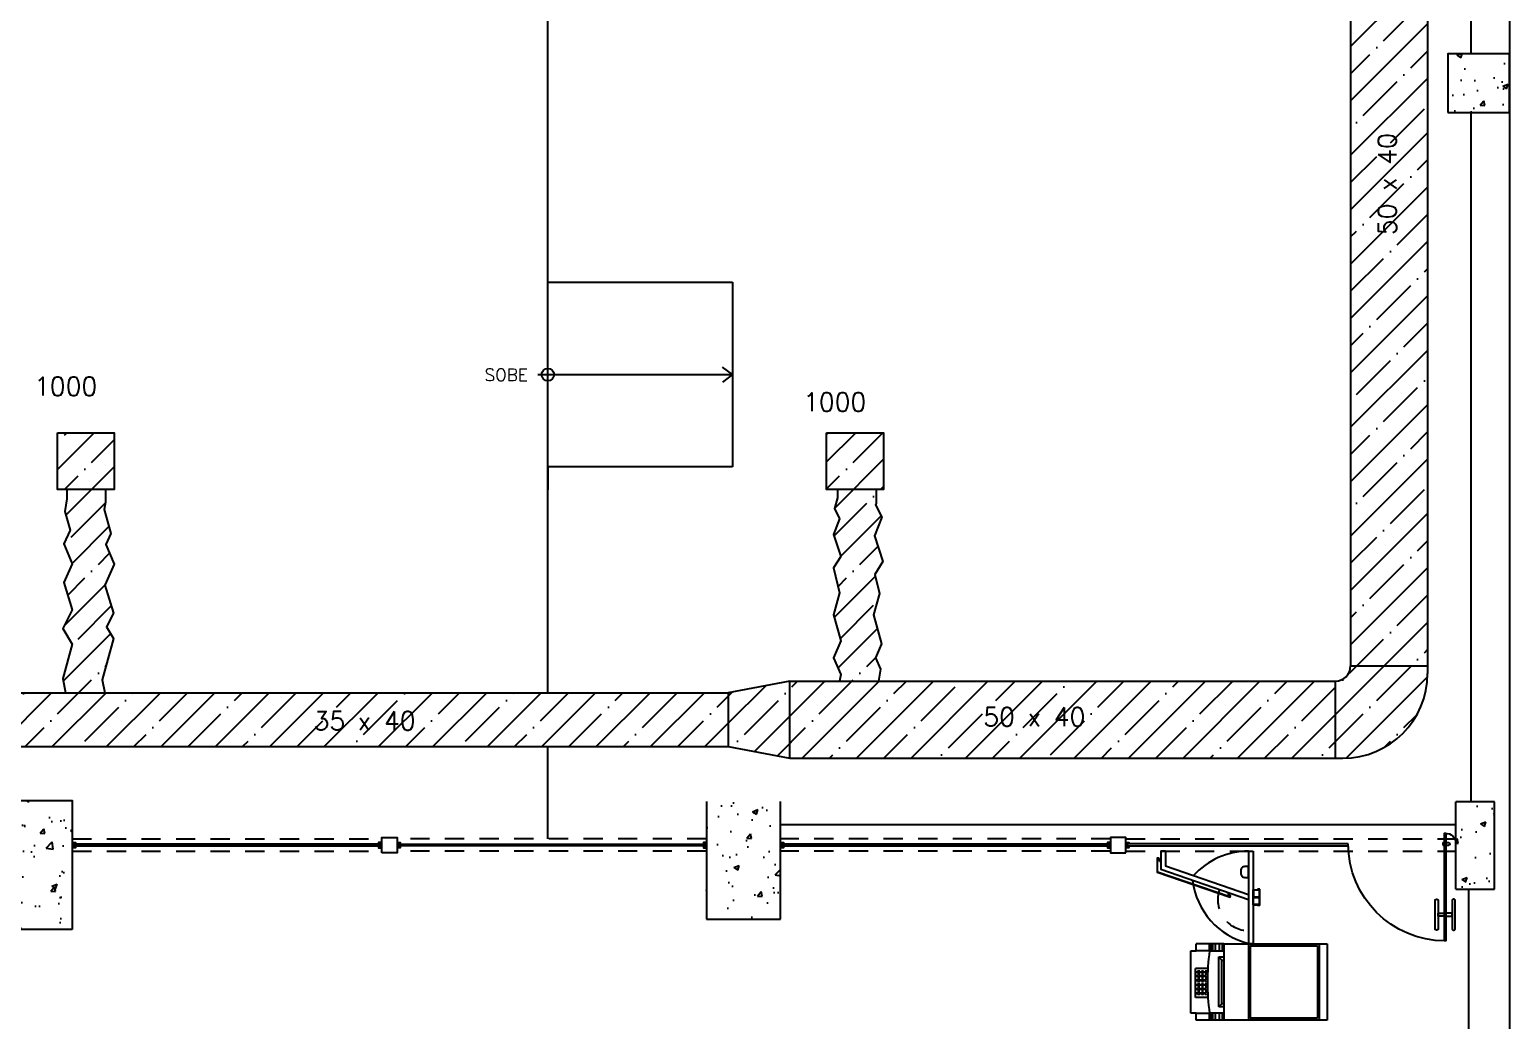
# Model space of a CAD drawing. Extents: x 372.3 to 443.5, y -41.5 to 0.6.
# Drawn here: x 420.88 to 430.5, y -24.47 to -18.03 of the extents above; entities that cross this region are included whole.
import ezdxf

# ---------------------------------------------------------------- set-up
doc = ezdxf.new("R2010")
doc.units = 0
doc.header["$MEASUREMENT"] = 0
doc.linetypes.add('HIDDEN2', pattern=[0.1875, 0.125, -0.0625])
doc.layers.get('0').update_dxf_attribs({"linetype": 'CONTINUOUS'})
for name, color, linetype in [('A1ALV35', 2, 'CONTINUOUS'), ('A1ALV50', 13, 'CONTINUOUS'), ('A1ALV70', 145, 'CONTINUOUS'), ('A1PROJ20', 3, 'HIDDEN2'), ('A1VIDRO', 4, 'CONTINUOUS'), ('A1VISTA10', 10, 'CONTINUOUS'), ('A1VISTA15', 20, 'CONTINUOUS'), ('A2HACHU', 11, 'CONTINUOUS'), ('A2SIMBL', 30, 'CONTINUOUS'), ('A2TXT25', 4, 'CONTINUOUS'), ('AC-DUTOS', 14, 'CONTINUOUS'), ('AC-DUTOSMANTIDOS', 252, 'CONTINUOUS'), ('AC-MOVEIS', 252, 'CONTINUOUS'), ('AC-TEXTO', 7, 'CONTINUOUS'), ('S1PISO3', 40, 'CONTINUOUS')]:
    doc.layers.add(name, color=color, linetype=linetype)
doc.styles.add('ROMANS', font='ROMANS.SHX')
doc.styles.add('RSA02', font='romans', dxfattribs={"height": 0.1, "bigfont": 'acen'})
pattern_1 = [(50, (387.43742, -23.28168), (0.35863, -0.031376), [0.0375, -0.4125]), (355, (387.43742, -23.28168), (-0.0693757, 0.376096), [0.03, -0.33]), (100.4514, (387.4673, -23.2843), (0.2892547, 0.3447198), [0.03187, -0.350571]), (46.1842, (387.4374, -23.1817), (0.5336205, -0.0827595), [0.05625, -0.61875]), (96.6356, (387.4819, -23.1886), (0.4673314, 0.487059), [0.047805, -0.5258565]), (351.1842, (387.4374, -23.1817), (0.467331, 0.487059), [0.045, -0.495]), (21, (387.48742, -23.20668), (0.2984535, -0.2013094), [0.0375, -0.4125]), (326, (387.48742, -23.20668), (0.1216577, 0.362575), [0.03, -0.33]), (71.4514, (387.5123, -23.22346), (0.4201113, 0.1612652), [0.03187, -0.350571]), (37.5, (387.43742, -23.28168), (0.00607993, 0.16644693), [0, -0.326, 0, -0.335, 0, -0.33125]), (7.5, (387.43742, -23.28168), (0.1315348, 0.19720586), [0, -0.191, 0, -0.3185, 0, -0.12625]), (327.5, (387.32592, -23.28168), (0.2669112, -0.01127744), [0, -0.125, 0, -0.39, 0, -0.5175]), (317.5, (387.27592, -23.28168), (0.2915931, 0.0500525), [0, -0.1625, 0, -0.259, 0, -0.3675])]
pattern_2 = [(45, (43.55946, 56.62904), (-0.1767767, 0.1767767), []), (45, (43.73624, 56.62904), (-0.1767767, 0.1767767), [0.3125, -0.0625, 0, -0.0625])]

# ---------------------------------------------------------------- blocks, each defined once
blk = doc.blocks.new('PORTA-VT-70')
at = {"linetype": 'CONTINUOUS'}
blk.add_lwpolyline([(-0.065, -0.07), (-0.065, 0.63), (-0.075, 0.63), (-0.075, -0.07), (-0.065, -0.07)], dxfattribs=at)
at = {"layer": 'A1VISTA10'}
for p, q in [((-0.0858, -0.009), (-0.0858, 0.009)), ((-0.0858, 0.009), (-0.075, 0.009)), ((-0.07, -0.0103), (-0.07, 0.0103)), ((-0.065, 0.009), (-0.0462, 0.009)), ((-0.0858, -0.009), (-0.075, -0.009)), ((-0.0597, 0), (-0.0803, 0)), ((-0.065, -0.009), (-0.0462, -0.009))]:
    blk.add_line(p, q, dxfattribs=at)
for points in [[(-0.123, 0.3599, 0.414214), (-0.115, 0.3679), (-0.115, 0.5519, 0.414214), (-0.123, 0.5599), (-0.127, 0.5599, 0.414214), (-0.135, 0.5519), (-0.135, 0.3679, 0.414214), (-0.127, 0.3599)], [(-0.017, 0.3599, -0.414214), (-0.025, 0.3679), (-0.025, 0.5519, -0.414214), (-0.017, 0.5599), (-0.013, 0.5599, -0.414214), (-0.005, 0.5519), (-0.005, 0.3679, -0.414214), (-0.013, 0.3599)]]:
    blk.add_lwpolyline(points, format="xyb", close=True, dxfattribs=at)
for points in [[(-0.115, 0.4497), (-0.115, 0.4497), (-0.075, 0.4497), (-0.075, 0.4497), (-0.075, 0.4692), (-0.075, 0.4692), (-0.115, 0.4692), (-0.115, 0.4692)], [(-0.025, 0.4497), (-0.025, 0.4497), (-0.065, 0.4497), (-0.065, 0.4497), (-0.065, 0.4692), (-0.065, 0.4692), (-0.025, 0.4692), (-0.025, 0.4692)]]:
    blk.add_lwpolyline(points, close=True, dxfattribs=at)
for centre, radius, start, end in [((-0.07, 0), 0.63, 90, 180), ((-0.07, 0), 0.07, 270, 0), ((-0.0487, 0), 0.00932, 285.47716, 74.52284)]:
    blk.add_arc(centre, radius, start, end, dxfattribs=at)

msp = doc.modelspace()

# ---------------------------------------------------------------- hatches: boundary and pattern name
at = {"layer": 'A2HACHU'}
h = msp.add_hatch(dxfattribs=at)
h.set_pattern_fill('AR-CONC,_O', color=256, scale=0.05, double=1)
h.set_pattern_definition(pattern_1)
h.paths.add_polyline_path([(430.502, -18.1887), (430.252, -18.1885), (430.102, -18.1885), (430.102, -18.5685), (430.252, -18.5685), (430.502, -18.5685)])
h = msp.add_hatch(dxfattribs=at)
h.set_pattern_fill('AR-CONC,_O', color=256, scale=0.05, double=1)
h.set_pattern_definition(pattern_1)
h.paths.add_polyline_path([(420.5059, -23.878), (421.1609, -23.878), (421.1609, -23.0414), (420.5059, -23.0414)])
h = msp.add_hatch(dxfattribs=at)
h.set_pattern_fill('AR-CONC,_O', color=256, scale=0.05, double=1)
h.set_pattern_definition(pattern_1)
h.paths.add_polyline_path([(425.7638, -23.047), (425.2838, -23.047), (425.2838, -23.812), (425.7638, -23.812)])
h = msp.add_hatch(dxfattribs=at)
h.set_pattern_fill('AR-CONC,_O', color=256, scale=0.05, double=1)
h.set_pattern_definition(pattern_1)
h.paths.add_polyline_path([(430.1543, -23.6162), (430.4043, -23.6162), (430.4043, -23.0484), (430.1543, -23.0484)])
at = {"layer": 'AC-DUTOSMANTIDOS'}
h = msp.add_hatch(dxfattribs=at)
h.set_pattern_fill('ANSI35', color=256, style=0)
h.set_pattern_definition(pattern_2)
h.paths.add_polyline_path([(426.4345, -20.6503), (426.0645, -20.6503), (426.0645, -21.0203), (426.4345, -21.0203)])
h.paths.add_polyline_path([(426.3744, -21.3196), (426.4229, -21.1985), (426.383, -21.1189), (426.3854, -21.1109), (426.3854, -21.0203), (426.1354, -21.0203), (426.1354, -21.0742), (426.115, -21.1421), (426.149, -21.2099), (426.1082, -21.3117), (426.1558, -21.4543), (426.1082, -21.5289), (426.149, -21.6918), (426.1082, -21.8343), (426.1558, -22.004), (426.1082, -22.1126), (426.1558, -22.2211), (426.149, -22.2653), (426.4019, -22.2653), (426.4139, -22.1874), (426.3812, -22.1126), (426.4206, -22.0225), (426.3681, -21.835), (426.4078, -21.6961), (426.3769, -21.5725), (426.4307, -21.4881)])
h.paths.add_polyline_path([(425.8251, -22.2653), (425.4251, -22.3403), (425.4251, -22.6903), (425.8251, -22.7653)])
h.paths.add_polyline_path([(429.37, -22.2653), (425.8251, -22.2653), (425.8251, -22.7653), (429.37, -22.7653)])
h.paths.add_polyline_path([(429.97, -22.2153), (429.97, -22.1653), (429.47, -22.1653, -0.414214), (429.37, -22.2653), (429.37, -22.7653), (429.42, -22.7653, 0.414214)])
h.paths.add_polyline_path([(429.97, -17.2888), (429.47, -17.2888), (429.47, -17.3388), (429.47, -22.1653), (429.97, -22.1653)])
h.paths.add_polyline_path([(427.07, -22.5872), (427.89, -22.5872), (427.89, -22.4072), (427.07, -22.4072)], flags=24)
h.paths.add_polyline_path([(429.798, -19.3795), (429.798, -18.5595), (429.618, -18.5595), (429.618, -19.3795)], flags=24)
h = msp.add_hatch(dxfattribs=at)
h.set_pattern_fill('ANSI35', color=256, style=0)
h.set_pattern_definition(pattern_2)
h.paths.add_polyline_path([(420.4247, -22.4153), (415.7067, -22.4153), (415.7067, -22.6153), (420.4247, -22.6153)])
h.paths.add_polyline_path([(420.8247, -22.3403), (420.4247, -22.4153), (420.4247, -22.6153), (420.8247, -22.6903)])
h.paths.add_polyline_path([(421.4302, -21.9874), (421.3848, -21.9118), (421.4293, -21.8228), (421.373, -21.6401), (421.4333, -21.5047), (421.3798, -21.3777), (421.4128, -21.3063), (421.369, -21.1491), (421.3769, -21.1019), (421.3769, -21.0203), (421.1269, -21.0203), (421.1269, -21.0812), (421.1133, -21.1627), (421.1473, -21.2848), (421.1065, -21.373), (421.1609, -21.502), (421.1065, -21.6241), (421.1609, -21.8006), (421.0997, -21.9227), (421.1609, -22.0245), (421.0997, -22.2485), (421.1181, -22.3403), (421.3731, -22.3403), (421.3565, -22.2574)])
h.paths.add_polyline_path([(421.4345, -20.6503), (421.0645, -20.6503), (421.0645, -21.0203), (421.4345, -21.0203)])
h.paths.add_polyline_path([(425.4251, -22.3403), (420.8247, -22.3403), (420.8247, -22.6903), (425.4251, -22.6903)])

# ---------------------------------------------------------------- linework, layer by layer
at = {"layer": 'A1ALV35'}
for points in [[(423.1724, -23.3801), (423.1724, -23.2801), (423.2724, -23.2801), (423.2724, -23.3801)], [(428.0091, -23.3801), (428.0091, -23.2801), (427.9091, -23.2801), (427.9091, -23.3801)]]:
    msp.add_lwpolyline(points, close=True, dxfattribs=at)
at = {"layer": 'A1ALV50', "ltscale": 0.2}
for p, q in [((430.502, -0.4846), (430.502, -36.8985)), ((430.252, -13.4385), (430.252, -18.1885)), ((430.252, -18.5685), (430.252, -23.0462)), ((430.2366, -23.6162), (430.2366, -36.5902))]:
    msp.add_line(p, q, dxfattribs=at)
at = {"layer": 'A1ALV70'}
for p, q in [((425.2838, -23.047), (425.2838, -23.812)), ((425.7638, -23.812), (425.7638, -23.047)), ((425.2838, -23.812), (425.7638, -23.812))]:
    msp.add_line(p, q, dxfattribs=at)
at = {"layer": 'A1ALV70', "ltscale": 0.2}
for p, q in [((430.4043, -23.0484), (430.1543, -23.0484)), ((430.1543, -23.6162), (430.1543, -23.0484)), ((430.4043, -23.6162), (430.4043, -23.0484)), ((430.1543, -23.6162), (430.4043, -23.6162))]:
    msp.add_line(p, q, dxfattribs=at)
msp.add_lwpolyline([(430.102, -18.5685), (430.252, -18.5685), (430.502, -18.5685), (430.502, -18.1887), (430.252, -18.1885), (430.102, -18.1885)], close=True, dxfattribs=at)
at = {"layer": 'A1ALV70'}
msp.add_lwpolyline([(421.1609, -23.878), (420.5059, -23.878), (420.5059, -23.0414), (421.1609, -23.0414)], close=True, dxfattribs=at)
at = {"layer": 'A1PROJ20'}
for p, q in [((421.1609, -23.2901), (423.1724, -23.2901)), ((421.1609, -23.3701), (423.1724, -23.3701)), ((425.2838, -23.2901), (423.2724, -23.2901)), ((425.2838, -23.3701), (423.2724, -23.3701)), ((427.9091, -23.2901), (425.7638, -23.2901)), ((427.9091, -23.3701), (425.7638, -23.3701)), ((428.0091, -23.2901), (430.1543, -23.2901)), ((428.0091, -23.3701), (430.1543, -23.3701))]:
    msp.add_line(p, q, dxfattribs=at)
at = {"layer": 'A1VIDRO'}
for p, q in [((421.1719, -23.3251), (421.1719, -23.3351)), ((423.1624, -23.3251), (423.1624, -23.3351)), ((423.2824, -23.3251), (423.2824, -23.3351)), ((425.2733, -23.3251), (425.2733, -23.3351)), ((427.8988, -23.3251), (425.7744, -23.3251)), ((425.7744, -23.3251), (425.7744, -23.3351)), ((425.7744, -23.3351), (427.8988, -23.3351)), ((427.8988, -23.3351), (427.8988, -23.3251)), ((429.4543, -23.3226), (428.0171, -23.3226)), ((429.4543, -23.3376), (428.0171, -23.3376))]:
    msp.add_line(p, q, dxfattribs=at)
for points in [[(423.1624, -23.3251), (421.1719, -23.3251), (421.1719, -23.3351), (423.1624, -23.3351)], [(423.2824, -23.3251), (425.2728, -23.3251), (425.2728, -23.3351), (423.2824, -23.3351)]]:
    msp.add_lwpolyline(points, dxfattribs=at)
at = {"layer": 'A1VISTA15'}
for points in [[(421.1619, -23.3126), (421.1819, -23.3126), (421.1819, -23.3226), (421.1699, -23.3226), (421.1699, -23.3376), (421.1819, -23.3376), (421.1819, -23.3476), (421.1619, -23.3476)], [(423.1724, -23.3126), (423.1524, -23.3126), (423.1524, -23.3226), (423.1643, -23.3226), (423.1643, -23.3376), (423.1524, -23.3376), (423.1524, -23.3476), (423.1724, -23.3476)], [(423.2724, -23.3126), (423.2924, -23.3126), (423.2924, -23.3226), (423.2804, -23.3226), (423.2804, -23.3376), (423.2924, -23.3376), (423.2924, -23.3476), (423.2724, -23.3476)], [(425.2613, -23.3251), (425.2613, -23.3251)], [(425.2613, -23.3351), (425.2613, -23.3351)], [(425.2838, -23.3126), (425.2638, -23.3126), (425.2638, -23.3226), (425.2758, -23.3226), (425.2758, -23.3376), (425.2638, -23.3376), (425.2638, -23.3476), (425.2838, -23.3476)], [(425.7638, -23.3126), (425.7838, -23.3126), (425.7838, -23.3226), (425.7719, -23.3226), (425.7719, -23.3376), (425.7838, -23.3376), (425.7838, -23.3476), (425.7638, -23.3476)], [(425.7863, -23.3251), (425.7863, -23.3251)], [(425.7863, -23.3351), (425.7863, -23.3351)], [(427.9091, -23.3126), (427.8891, -23.3126), (427.8891, -23.3226), (427.901, -23.3226), (427.901, -23.3376), (427.8891, -23.3376), (427.8891, -23.3476), (427.9091, -23.3476)], [(428.0091, -23.3126), (428.0291, -23.3126), (428.0291, -23.3226), (428.0171, -23.3226), (428.0171, -23.3376), (428.0291, -23.3376), (428.0291, -23.3476), (428.0091, -23.3476)]]:
    msp.add_lwpolyline(points, dxfattribs=at)
at = {"layer": 'A2SIMBL'}
for p, q in [((424.1867, -20.2727), (425.452, -20.2727)), ((425.452, -20.2727), (425.3886, -20.2236)), ((425.452, -20.2727), (425.3886, -20.3217))]:
    msp.add_line(p, q, dxfattribs=at)
msp.add_circle((424.252, -20.2727), 0.0406, dxfattribs=at)
at = {"layer": 'AC-DUTOS', "ltscale": 0.2}
for p, q in [((429.97, -16.9888), (429.97, -22.2153)), ((429.47, -17.2888), (429.47, -22.1653)), ((429.47, -22.1653), (429.97, -22.1653)), ((425.8251, -22.2653), (425.4251, -22.3403)), ((425.8251, -22.2653), (429.37, -22.2653)), ((425.8251, -22.7653), (425.8251, -22.2653)), ((429.37, -22.2653), (429.37, -22.7653)), ((420.8247, -22.3403), (425.4251, -22.3403)), ((425.4251, -22.3403), (425.4251, -22.6903)), ((420.8247, -22.6903), (425.4251, -22.6903)), ((425.4251, -22.6903), (425.8251, -22.7653)), ((425.8251, -22.7653), (429.42, -22.7653))]:
    msp.add_line(p, q, dxfattribs=at)
for points in [[(421.0645, -20.6503), (421.4345, -20.6503), (421.4345, -21.0203), (421.0645, -21.0203)], [(426.0645, -20.6503), (426.4345, -20.6503), (426.4345, -21.0203), (426.0645, -21.0203)]]:
    msp.add_lwpolyline(points, close=True, dxfattribs=at)
for points in [[(421.1269, -21.0201), (421.1269, -21.0812), (421.1133, -21.1627), (421.1473, -21.2848), (421.1065, -21.373), (421.1609, -21.502), (421.1065, -21.6241), (421.1609, -21.8006), (421.0997, -21.9227), (421.1609, -22.0245), (421.0997, -22.2485), (421.1181, -22.3403)], [(421.3769, -21.0201), (421.3769, -21.1019), (421.369, -21.1491), (421.4128, -21.3063), (421.3798, -21.3777), (421.4333, -21.5047), (421.373, -21.6401), (421.4293, -21.8228), (421.3848, -21.9118), (421.4302, -21.9874), (421.3565, -22.2574), (421.3731, -22.3403)], [(426.1354, -21.0199), (426.1354, -21.0742), (426.115, -21.1421), (426.149, -21.2099), (426.1082, -21.3117), (426.1558, -21.4543), (426.1082, -21.5289), (426.149, -21.6918), (426.1082, -21.8343), (426.1558, -22.004), (426.1082, -22.1126), (426.1558, -22.2211), (426.149, -22.2653)], [(426.3854, -21.0199), (426.3854, -21.1109), (426.383, -21.1189), (426.4229, -21.1985), (426.3744, -21.3196), (426.4307, -21.4881), (426.3769, -21.5725), (426.4078, -21.6961), (426.3681, -21.835), (426.4206, -22.0225), (426.3812, -22.1126), (426.4139, -22.1874), (426.4019, -22.2653)]]:
    msp.add_lwpolyline(points, dxfattribs=at)
for centre, radius, end in [((429.37, -22.1653), 0.1, 0), ((429.42, -22.2153), 0.55, 360)]:
    msp.add_arc(centre, radius, 270, end, dxfattribs=at)
at = {"layer": 'AC-MOVEIS'}
for p, q in [((428.2666, -23.3701), (428.2366, -23.3701)), ((428.2366, -23.3701), (428.2366, -23.4897)), ((428.2666, -23.3701), (428.2666, -23.4683)), ((428.8066, -23.3701), (428.8066, -23.9701)), ((428.8066, -23.3701), (428.8366, -23.3701)), ((428.8366, -23.3701), (428.8366, -23.9701)), ((429.4543, -23.3376), (429.4543, -23.3226)), ((428.8066, -23.686), (428.2366, -23.4897)), ((428.8066, -23.6542), (428.2666, -23.4683)), ((428.8366, -23.7191), (428.8366, -23.6211)), ((428.8366, -23.6211), (428.8766, -23.6211)), ((428.8386, -23.6231), (428.8386, -23.6691)), ((428.8766, -23.6231), (428.8386, -23.6231)), ((428.8806, -23.6176), (428.8646, -23.6176)), ((428.8646, -23.6176), (428.8646, -23.6196)), ((428.8786, -23.6196), (428.8646, -23.6196)), ((428.8766, -23.6211), (428.8766, -23.6231)), ((428.8786, -23.7206), (428.8786, -23.6196)), ((428.8806, -23.7226), (428.8806, -23.6176)), ((428.8366, -23.7191), (428.8766, -23.7191)), ((428.8766, -23.6691), (428.8386, -23.6691)), ((428.8386, -23.7171), (428.8386, -23.6711)), ((428.8386, -23.6711), (428.8766, -23.6711)), ((428.8766, -23.7171), (428.8386, -23.7171)), ((428.8646, -23.7226), (428.8646, -23.7206)), ((428.8786, -23.7206), (428.8646, -23.7206)), ((428.8806, -23.7226), (428.8646, -23.7226)), ((428.8766, -23.6711), (428.8766, -23.6691)), ((428.8766, -23.7191), (428.8766, -23.7171)), ((428.4316, -24.0181), (428.4666, -24.0181)), ((428.4316, -24.4231), (428.4316, -24.0181)), ((428.6461, -23.9731), (428.4666, -23.9731)), ((428.4666, -24.0181), (428.4666, -23.9731)), ((428.5528, -24.0181), (428.4666, -24.0181)), ((428.5528, -24.0181), (428.5528, -23.9731)), ((428.5528, -24.0181), (428.6461, -24.0181)), ((428.5546, -23.9731), (428.5546, -24.0181)), ((428.5626, -23.9731), (428.5626, -24.0181)), ((428.5721, -23.9731), (428.5721, -24.0181)), ((428.5888, -23.9731), (428.5888, -24.0181)), ((428.6151, -23.9731), (428.6151, -24.0181)), ((428.6342, -23.9731), (428.6342, -24.0181)), ((428.6414, -23.9731), (428.6414, -24.0181)), ((428.6461, -23.9731), (428.6461, -24.4681)), ((428.6461, -23.9731), (428.8066, -23.9731)), ((428.8066, -23.9701), (428.8366, -23.9701)), ((428.8066, -23.9731), (429.2666, -23.9731)), ((428.8066, -23.9731), (428.8066, -24.4681)), ((428.818, -23.9846), (428.818, -24.4544)), ((428.818, -23.9846), (429.2551, -23.9846)), ((429.2551, -23.9846), (429.2551, -24.4544)), ((429.2666, -23.9731), (429.3166, -23.9731)), ((429.2666, -23.9731), (429.2666, -24.4681)), ((429.3166, -23.9731), (429.3166, -24.4681)), ((428.4627, -24.3211), (428.4627, -24.1322)), ((428.5425, -24.1322), (428.4627, -24.1322)), ((428.6332, -24.0777), (428.6129, -24.0571)), ((428.6129, -24.0571), (428.6461, -24.0571)), ((428.6129, -24.3819), (428.6129, -24.0571)), ((428.6332, -24.0777), (428.6461, -24.0777)), ((428.6332, -24.3613), (428.6332, -24.0777)), ((428.4757, -24.1625), (428.4757, -24.1487)), ((428.4903, -24.1487), (428.4757, -24.1487)), ((428.4903, -24.1625), (428.4757, -24.1625)), ((428.4903, -24.1739), (428.4757, -24.1739)), ((428.4757, -24.1877), (428.4757, -24.1739)), ((428.4903, -24.1877), (428.4757, -24.1877)), ((428.4757, -24.2175), (428.4757, -24.2014)), ((428.4903, -24.2014), (428.4757, -24.2014)), ((428.4903, -24.2175), (428.4757, -24.2175)), ((428.4903, -24.2312), (428.4757, -24.2312)), ((428.4757, -24.2449), (428.4757, -24.2312)), ((428.4903, -24.1625), (428.4903, -24.1487)), ((428.4903, -24.1877), (428.4903, -24.1739)), ((428.4903, -24.2175), (428.4903, -24.2014)), ((428.4903, -24.2449), (428.4903, -24.2312)), ((428.5014, -24.1625), (428.5014, -24.1487)), ((428.5143, -24.1487), (428.5014, -24.1487)), ((428.5143, -24.1625), (428.5014, -24.1625)), ((428.5143, -24.1739), (428.5014, -24.1739)), ((428.5014, -24.1877), (428.5014, -24.1739)), ((428.5143, -24.1877), (428.5014, -24.1877)), ((428.5014, -24.2175), (428.5014, -24.2014)), ((428.5143, -24.2014), (428.5014, -24.2014)), ((428.5143, -24.2175), (428.5014, -24.2175)), ((428.5143, -24.2312), (428.5014, -24.2312)), ((428.5014, -24.2449), (428.5014, -24.2312)), ((428.5143, -24.1625), (428.5143, -24.1487)), ((428.5143, -24.1877), (428.5143, -24.1739)), ((428.5143, -24.2175), (428.5143, -24.2014)), ((428.5143, -24.2449), (428.5143, -24.2312)), ((428.5256, -24.1625), (428.5256, -24.1487)), ((428.5411, -24.1487), (428.5256, -24.1487)), ((428.5405, -24.1625), (428.5256, -24.1625)), ((428.5256, -24.1877), (428.5256, -24.1739)), ((428.5401, -24.1739), (428.5256, -24.1739)), ((428.5398, -24.1877), (428.5256, -24.1877)), ((428.5256, -24.2175), (428.5256, -24.2014)), ((428.5395, -24.2014), (428.5256, -24.2014)), ((428.5394, -24.2175), (428.5256, -24.2175)), ((428.5256, -24.2449), (428.5256, -24.2312)), ((428.5394, -24.2312), (428.5256, -24.2312)), ((428.5433, -24.3211), (428.4627, -24.3211)), ((428.4903, -24.2449), (428.4757, -24.2449)), ((428.4903, -24.2587), (428.4757, -24.2587)), ((428.4757, -24.2724), (428.4757, -24.2587)), ((428.4903, -24.2724), (428.4757, -24.2724)), ((428.4903, -24.2862), (428.4757, -24.2862)), ((428.4757, -24.3022), (428.4757, -24.2862)), ((428.4903, -24.3022), (428.4757, -24.3022)), ((428.4903, -24.2724), (428.4903, -24.2587)), ((428.4903, -24.3022), (428.4903, -24.2862)), ((428.5143, -24.2449), (428.5014, -24.2449)), ((428.5014, -24.2724), (428.5014, -24.2587)), ((428.5143, -24.2587), (428.5014, -24.2587)), ((428.5143, -24.2724), (428.5014, -24.2724)), ((428.5143, -24.2862), (428.5014, -24.2862)), ((428.5014, -24.3022), (428.5014, -24.2862)), ((428.5143, -24.3022), (428.5014, -24.3022)), ((428.5143, -24.2724), (428.5143, -24.2587)), ((428.5143, -24.3022), (428.5143, -24.2862)), ((428.5396, -24.2449), (428.5256, -24.2449)), ((428.5256, -24.2724), (428.5256, -24.2587)), ((428.5399, -24.2587), (428.5256, -24.2587)), ((428.5403, -24.2724), (428.5256, -24.2724)), ((428.5256, -24.3022), (428.5256, -24.2862)), ((428.5408, -24.2862), (428.5256, -24.2862)), ((428.5416, -24.3022), (428.5256, -24.3022)), ((428.4666, -24.4231), (428.4316, -24.4231)), ((428.4666, -24.4231), (428.5528, -24.4231)), ((428.4666, -24.4681), (428.4666, -24.4231)), ((428.6461, -24.4231), (428.5528, -24.4231)), ((428.5528, -24.4681), (428.5528, -24.4231)), ((428.5546, -24.4231), (428.5546, -24.4681)), ((428.5626, -24.4231), (428.5626, -24.4681)), ((428.5721, -24.4231), (428.5721, -24.4681)), ((428.5888, -24.4231), (428.5888, -24.4681)), ((428.6332, -24.3613), (428.6129, -24.3819)), ((428.6461, -24.3819), (428.6129, -24.3819)), ((428.6151, -24.4231), (428.6151, -24.4681)), ((428.6461, -24.3613), (428.6332, -24.3613)), ((428.6342, -24.4231), (428.6342, -24.4681)), ((428.6414, -24.4231), (428.6414, -24.4681)), ((428.6461, -24.4681), (428.4666, -24.4681)), ((428.8066, -24.4681), (428.6461, -24.4681)), ((429.2666, -24.4681), (428.8066, -24.4681)), ((429.2551, -24.4544), (428.818, -24.4544)), ((429.3166, -24.4681), (429.2666, -24.4681))]:
    msp.add_line(p, q, dxfattribs=at)
msp.add_lwpolyline([(428.6793, -23.6432), (428.6751, -23.6555), (428.6883, -23.6601), (428.6857, -23.6676), (428.2146, -23.5054), (428.2146, -23.4171), (428.2226, -23.4171), (428.2226, -23.4311), (428.2356, -23.4311), (428.2356, -23.4441), (428.2366, -23.4441), (428.2366, -23.4301), (428.2236, -23.4301), (428.2236, -23.4161), (428.2136, -23.4161), (428.2136, -23.5061), (428.6863, -23.6689), (428.6896, -23.6594), (428.6764, -23.6549), (428.6806, -23.6426), (428.6674, -23.638), (428.667, -23.639)], close=True, dxfattribs=at)
msp.add_lwpolyline([(428.8066, -23.5401), (428.8066, -23.4701), (428.7816, -23.4701, 0.414214), (428.7566, -23.4951), (428.7566, -23.5151, 0.414214), (428.7816, -23.5401)], format="xyb", close=True, dxfattribs=at)
for centre, radius, start, end in [((428.8066, -23.8541), 0.484, 90, 138.0178), ((428.9226, -23.5012), 0.483, 187.09173, 256.10563), ((430.0719, -24.2206), 1.5325, 172.40685, 187.59315)]:
    msp.add_arc(centre, radius, start, end, dxfattribs=at)
at = {"layer": 'AC-MOVEIS', "linetype": 'HIDDEN2'}
msp.add_arc((428.8064, -23.6861), 0.1999, 160.95582, 270.04418, dxfattribs=at)
at = {"layer": 'S1PISO3'}
for p, q in [((424.252, -22.3403), (424.252, -17.8138)), ((424.252, -19.6727), (425.452, -19.6727)), ((425.452, -19.6727), (425.452, -20.8727)), ((424.252, -20.8727), (424.252, -21.0227)), ((425.452, -20.8727), (424.252, -20.8727)), ((424.252, -23.2901), (424.252, -22.6903)), ((430.1543, -23.1984), (425.7638, -23.1984))]:
    msp.add_line(p, q, dxfattribs=at)

# ---------------------------------------------------------------- block references
at = {"layer": 'A1VIDRO', "ltscale": 0.2, "xscale": -1, "rotation": 180}
msp.add_blockref('PORTA-VT-70', (430.1543, -23.3226), dxfattribs=at)

# ---------------------------------------------------------------- texts
at = {"layer": 'A2TXT25', "style": 'RSA02'}
msp.add_text('SOBE', height=0.08, dxfattribs=at).set_placement((423.8414, -20.3143))
at = {"layer": 'AC-TEXTO', "style": 'ROMANS'}
msp.add_text('50 x 40', height=0.12, rotation=90, dxfattribs=at).set_placement((429.768, -19.3666))
for s, p in [('1000', (420.9127, -20.409)), ('1000', (425.9109, -20.5109)), ('35 x 40', (422.7298, -22.583)), ('50 x 40', (427.0828, -22.5572))]:
    msp.add_text(s, height=0.12, dxfattribs=at).set_placement(p)

doc.saveas('drawing.dxf')
